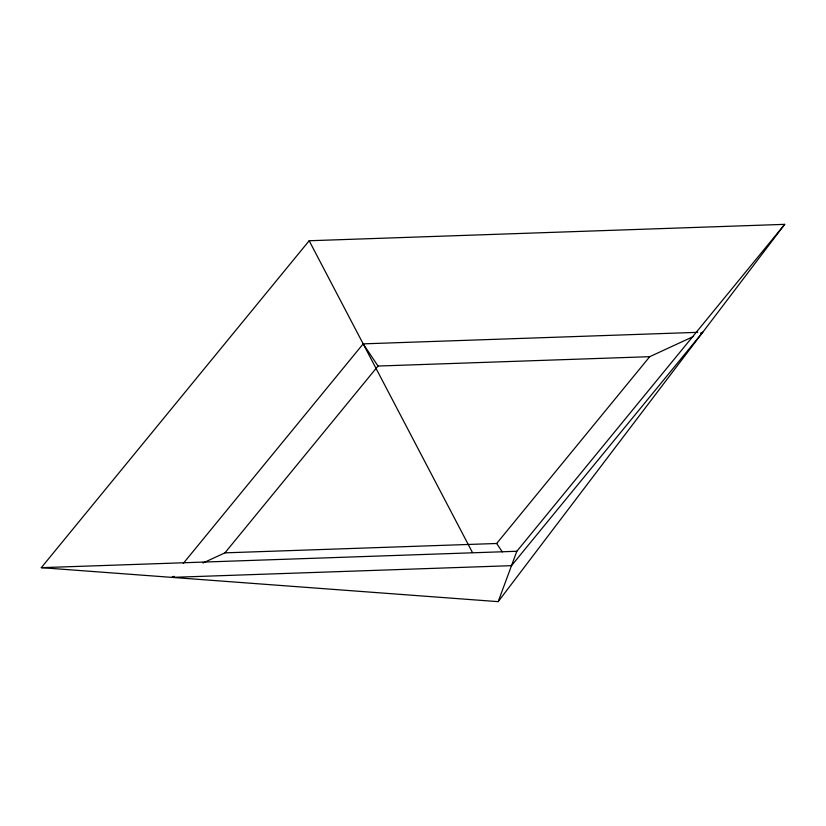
<?xml version="1.0" encoding="UTF-8"?>
<svg xmlns="http://www.w3.org/2000/svg" width="826" height="826" viewBox="0 0 826 826"><rect width="100%" height="100%" fill="white"/><g stroke="black" fill="none" stroke-linecap="round" stroke-linejoin="round"><path stroke-width="1.24" d="M498.181 601.648L516.828 551.272L784.7 224.352L309.172 240.748L41.3 567.668L498.181 601.648L784.7 224.352M183.289 563.404L363.172 343.864L697.691 332.331M203 562.981L224.94 552.852L378.009 366.042L649.742 356.677L693.603 336.419M224.94 552.852L496.674 543.487L649.742 356.677M174.141 576.311L171.839 577.374L511.5 565.665L702.833 332.145L700.531 333.219M41.3 567.668L516.828 551.272M363.172 343.864L378.009 366.042M496.674 543.487L502.322 551.933M309.172 240.748L472.462 552.542"/></g></svg>
